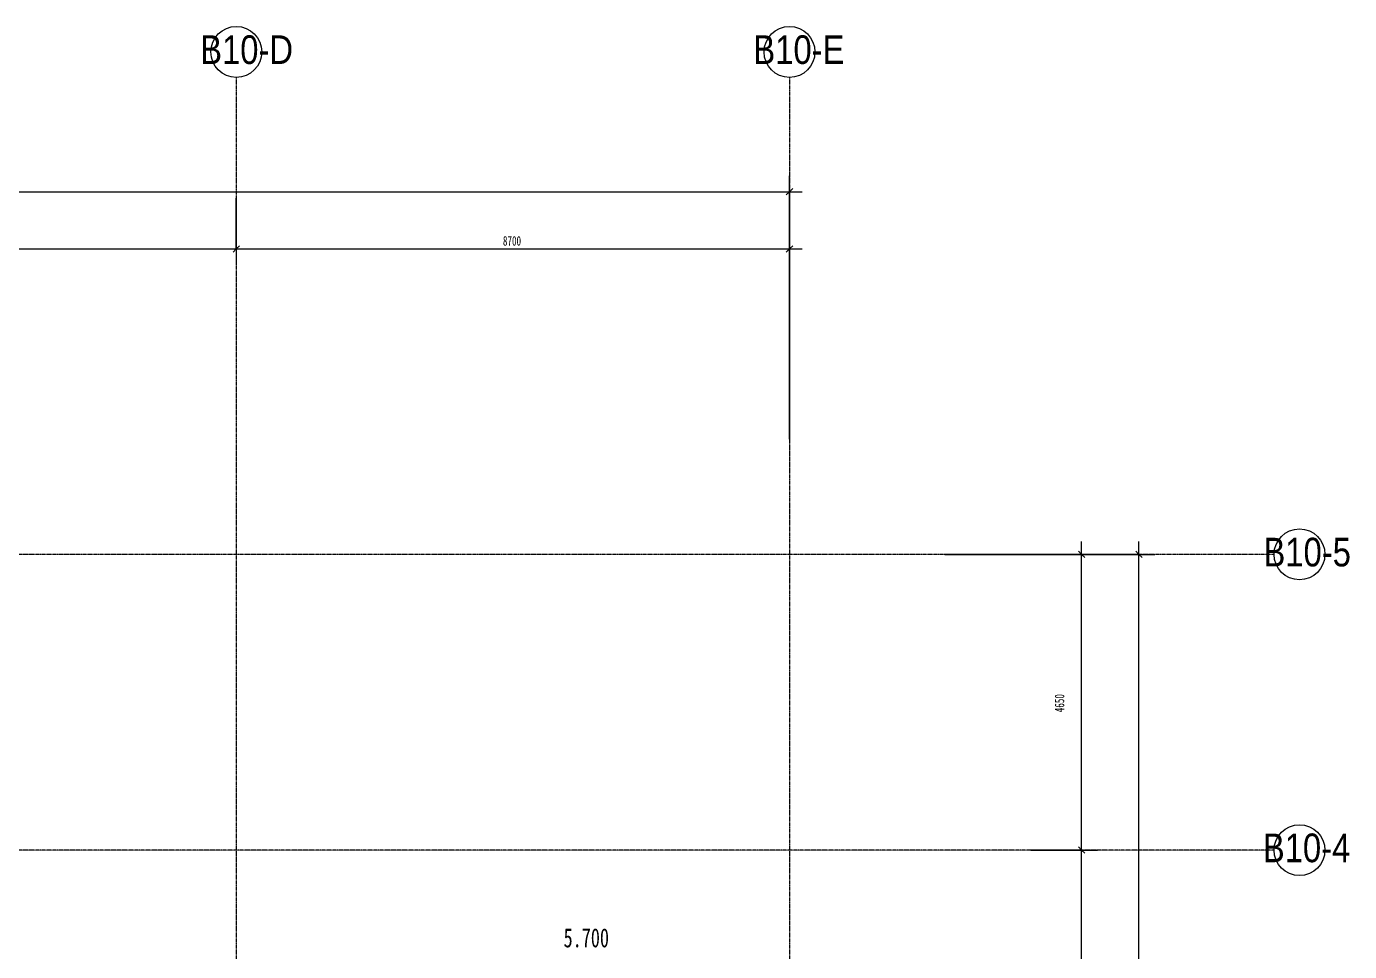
# Model space of a CAD drawing. Header units: millimetres. Extents: x 147592 to 201688, y -27981 to 8299.
# Drawn here: x 179400 to 200208, y -6244 to 8299 of the extents above; entities that cross this region are included whole.
import ezdxf

# ---------------------------------------------------------------- set-up
doc = ezdxf.new("R2010")
doc.units = ezdxf.units.MM
doc.linetypes.add('轴网线', pattern=[22.24, 12.7, -3.18, 3.18, -3.18])
for name, color, linetype, lineweight in [('A-____-____-DIMS', 7, 'Continuous', 5), ('A-____-____-DIMS-100', 7, 'Continuous', 5), ('G-____-____-DIMS', 7, 'Continuous', 5), ('S-GRID-____-IDEN', 7, 'Continuous', 5), ('S-GRID-____-OTLN', 7, 'Continuous', 5)]:
    doc.layers.add(name, color=color, linetype=linetype, lineweight=lineweight)
doc.styles.add('TJ_FangSong_Narrow', font='', dxfattribs={"height": 450})
doc.styles.add('仿宋', font='', dxfattribs={"width": 0.7, "height": 300})
doc.styles.add('仿宋_1', font='', dxfattribs={"width": 0.7, "height": 150})
doc.styles.get('TJ_FangSong_Narrow').set_extended_font_data('TJ_FangSong_Narrow')
doc.styles.get('仿宋').set_extended_font_data('FangSong')
doc.styles.get('仿宋_1').set_extended_font_data('FangSong')
doc.dimstyles.new('对角线_-_1_5mm_仿宋', dxfattribs={"dimscale": 304.8, "dimtxt": 193.128667, "dimasz": 0.328084, "dimexe": 0.82021, "dimexo": 0.0625, "dimgap": 0.065617, "dimtad": 1, "dimdec": 0, "dimdsep": 46, "dimtxsty": '仿宋_1', "dimblk1": 'OBLIQUE', "dimblk2": 'OBLIQUE', "dimsah": 1, "dimcen": 0.09, "dimdle": 0.656168, "dimazin": 0, "dimtfac": 1, "dimtdec": 4, "dimtix": 1, "dimtmove": 2, "dimatfit": 3, "dimfxl": 2.624672, "dimfxlon": 1, "dimtvp": 1, "dimtolj": 1, "dimtzin": 0, "dimarcsym": 2})
doc.dimstyles.new('对角线_-_1_5mm_仿宋_1', dxfattribs={"dimscale": 304.8, "dimtxt": 193.128667, "dimasz": 0.328084, "dimexe": 0.82021, "dimexo": 0.0625, "dimgap": 0.065617, "dimtad": 1, "dimdec": 0, "dimdsep": 46, "dimtxsty": '仿宋_1', "dimblk1": 'OBLIQUE', "dimblk2": 'OBLIQUE', "dimsah": 1, "dimcen": 0.09, "dimdle": 0.656168, "dimazin": 0, "dimtfac": 1, "dimtdec": 4, "dimtix": 1, "dimtmove": 0, "dimatfit": 3, "dimfxl": 2.624672, "dimfxlon": 1, "dimtvp": 1, "dimtolj": 1, "dimtzin": 0, "dimarcsym": 2})

# ---------------------------------------------------------------- blocks, each defined once
blk = doc.blocks.new('DIMBLOCK3-二层给排水_消防平面图')
at = {"layer": 'A-____-____-DIMS-100', "color": 173, "true_color": 0x5151ff}
for p, q in [((195193, -4650), (196243, -4650)), ((195993, -4650), (195193, -4650)), ((195993, -4650), (195943, -4600)), ((195993, -8700), (195993, -4650)), ((195993, -4650), (196043, -4700)), ((195193, -8700), (196243, -8700)), ((195993, -8700), (195193, -8700)), ((195993, -8700), (195943, -8650)), ((195993, -8700), (196043, -8750))]:
    blk.add_line(p, q, dxfattribs=at)
at = {"layer": 'A-____-____-DIMS-100', "color": 0, "insert": (195571, -6832), "char_height": 150, "width": 377.27, "attachment_point": 1, "rotation": 90, "line_spacing_factor": 0.898273, "style": '仿宋_1'}
blk.add_mtext('4050', dxfattribs=at)
blk = doc.blocks.new('_Oblique')
at = {"color": 0, "linetype": 'ByBlock', "lineweight": -2}
blk.add_line((-0.5, -0.5), (0.5, 0.5), dxfattribs=at)
blk = doc.blocks.new('DIMBLOCK4-二层给排水_消防平面图')
at = {"layer": 'A-____-____-DIMS-100', "color": 173, "true_color": 0x5151ff}
for p, q in [((195993, 0), (195943, 50)), ((195993, -4650), (195993, 200)), ((195193, 0), (196243, 0)), ((195993, 0), (195193, 0)), ((195993, 0), (196043, -50)), ((195193, -4650), (196243, -4650)), ((195993, -4650), (195193, -4650)), ((195993, -4650), (195943, -4600)), ((195993, -4650), (196043, -4700))]:
    blk.add_line(p, q, dxfattribs=at)
at = {"layer": 'A-____-____-DIMS-100', "color": 0, "insert": (195571, -2482), "char_height": 150, "width": 377.27, "attachment_point": 1, "rotation": 90, "line_spacing_factor": 0.898273, "style": '仿宋_1'}
blk.add_mtext('4650', dxfattribs=at)
blk = doc.blocks.new('DIMBLOCK5-二层给排水_消防平面图')
at = {"layer": 'A-____-____-DIMS-100', "color": 173, "true_color": 0x5151ff}
for p, q in [((196895, 0), (196845, 50)), ((196895, -20100), (196895, 200)), ((193843, 0), (197145, 0)), ((196895, 0), (193843, 0)), ((196895, 0), (196945, -50)), ((194535, -19900), (197145, -19900)), ((196895, -19900), (194535, -19900)), ((196895, -19900), (196845, -19850)), ((196895, -19900), (196945, -19950))]:
    blk.add_line(p, q, dxfattribs=at)
at = {"layer": 'A-____-____-DIMS-100', "color": 0, "insert": (196582, -10146), "char_height": 150, "width": 471.59, "attachment_point": 1, "rotation": 90, "line_spacing_factor": 0.898273, "style": '仿宋_1'}
blk.add_mtext('19900', dxfattribs=at)
blk = doc.blocks.new('DIMBLOCK9-二层给排水_消防平面图')
at = {"layer": 'A-____-____-DIMS-100', "color": 173, "true_color": 0x5151ff}
for p, q in [((174000, 5602), (174000, 4552)), ((174000, 4802), (174000, 5602)), ((182700, 5602), (182700, 4552)), ((182700, 4802), (182700, 5602)), ((174000, 4802), (173950, 4752)), ((174000, 4802), (174050, 4852)), ((174000, 4802), (182700, 4802)), ((182700, 4802), (182650, 4752)), ((182700, 4802), (182750, 4852))]:
    blk.add_line(p, q, dxfattribs=at)
at = {"layer": 'A-____-____-DIMS-100', "color": 0, "insert": (178193, 5004), "char_height": 150, "width": 377.27, "attachment_point": 1, "line_spacing_factor": 0.898273, "style": '仿宋_1'}
blk.add_mtext('8700', dxfattribs=at)
blk = doc.blocks.new('DIMBLOCK10-二层给排水_消防平面图')
at = {"layer": 'A-____-____-DIMS-100', "color": 173, "true_color": 0x5151ff}
for p, q in [((182700, 5602), (182700, 4552)), ((182700, 4802), (182700, 5602)), ((191400, 2954), (191400, 5052)), ((182700, 4802), (182650, 4752)), ((182700, 4802), (182750, 4852)), ((182700, 4802), (191600, 4802)), ((191400, 4802), (191350, 4752)), ((191400, 4802), (191450, 4852)), ((191400, 4802), (191400, 2954))]:
    blk.add_line(p, q, dxfattribs=at)
at = {"layer": 'A-____-____-DIMS-100', "color": 0, "insert": (186893, 5004), "char_height": 150, "width": 377.27, "attachment_point": 1, "line_spacing_factor": 0.898273, "style": '仿宋_1'}
blk.add_mtext('8700', dxfattribs=at)
blk = doc.blocks.new('DIMBLOCK11-二层给排水_消防平面图')
at = {"layer": 'A-____-____-DIMS-100', "color": 173, "true_color": 0x5151ff}
for p, q in [((156600, 3115), (156600, 5952)), ((191400, 1812), (191400, 5952)), ((156400, 5702), (191600, 5702)), ((156600, 5702), (156550, 5652)), ((156600, 5702), (156650, 5752)), ((156600, 5702), (156600, 3115)), ((191400, 5702), (191350, 5652)), ((191400, 5702), (191450, 5752)), ((191400, 5702), (191400, 1812))]:
    blk.add_line(p, q, dxfattribs=at)
at = {"layer": 'A-____-____-DIMS-100', "color": 0, "insert": (173804, 5904), "char_height": 150, "width": 471.59, "attachment_point": 1, "line_spacing_factor": 0.898273, "style": '仿宋_1'}
blk.add_mtext('34800', dxfattribs=at)
blk = doc.blocks.new('轴网 - R4_0-512320-二层给排水_消防平面图')
at = {"layer": 'S-GRID-____-IDEN', "color": 173, "true_color": 0x5151ff}
blk.add_circle((0, 0), 4, dxfattribs=at)
blk = doc.blocks.new('YXQH_AR_B9-20_rvt-1-二层给排水_消防平面图')
at = {"layer": 'S-GRID-____-OTLN', "color": 173, "linetype": '轴网线', "true_color": 0x5151ff}
for p, q in [((182700, 7499.5), (182700, -27181.2)), ((191400, 7499.5), (191400, -27181.2)), ((199020.5, 0), (148525.8, 0)), ((199020.5, -4650), (148525.8, -4650))]:
    blk.add_line(p, q, dxfattribs=at)
at = {"color": 251, "lineweight": 5, "true_color": 0x515151, "xscale": 99.99999999999993, "yscale": 99.99999999999993, "zscale": 99.99999999999993}
for p, rotation in [((182700, 7899.5), 180), ((191400, 7899.5), 180), ((199420.5, 0), 89.99999999999984), ((199420.5, -4650), 89.99999999999984)]:
    blk.add_blockref('轴网 - R4_0-512320-二层给排水_消防平面图', p, dxfattribs=dict(at, rotation=rotation))
at = {"layer": 'G-____-____-DIMS', "color": 251, "true_color": 0x515151, "insert": (187847.1, -5878), "char_height": 300, "width": 926.913, "attachment_point": 1, "line_spacing_factor": 0.898273, "style": '仿宋'}
blk.add_mtext('5.700', dxfattribs=at)
at = {"layer": 'S-GRID-____-IDEN', "color": 251, "true_color": 0x515151, "char_height": 450, "attachment_point": 1, "style": 'TJ_FangSong_Narrow'}
for s, insert, width in [('B10-D', (182131.7, 8160), 1370.886), ('B10-E', (190831.7, 8160), 1370.886), ('B10-5', (198854.2, 260.6), 1362.869), ('B10-4', (198844.2, -4389.4), 1386.919)]:
    blk.add_mtext(s, dxfattribs=dict(at, insert=insert, width=width))
at = {"layer": 'A-____-____-DIMS', "color": 173, "true_color": 0x5151ff}
for base, p1, p2, override, picture, middle in [((191400, 5702.4), (156600, 3114.6), (191400, 1811.6), {"dimpost": '<>', "dimfxl": 34824.385015}, 'DIMBLOCK11-二层给排水_消防平面图', (174000, 5798.3)), ((182700, 4802.4), (174000, 5602.4), (182700, 5602.4), {"dimpost": '<>', "dimfxl": 8700}, 'DIMBLOCK9-二层给排水_消防平面图', (178350, 4898.3)), ((191400, 4802.4), (182700, 5602.4), (191400, 2954), {"dimpost": '<>', "dimfxl": 9094.19049}, 'DIMBLOCK10-二层给排水_消防平面图', (187050, 4898.3))]:
    dim = blk.add_linear_dim(base=base, p1=p1, p2=p2, dimstyle='对角线_-_1_5mm_仿宋_1', override=override, dxfattribs=at)
    dim.commit()
    dim.dimension.update_dxf_attribs({"geometry": picture, "text_midpoint": middle})
for base, p1, p2, override, picture, middle in [((196894.9, 0), (194534.8, -19900), (193843.3, 0), {"dimpost": '<>', "dimfxl": 19912.010816}, 'DIMBLOCK5-二层给排水_消防平面图', (196681.5, -9910.7)), ((195993.3, 0), (195193.3, -4650), (195193.3, 0), {"dimpost": '<>', "dimfxl": 4650}, 'DIMBLOCK4-二层给排水_消防平面图', (195671.3, -2293.6)), ((195993.3, -4650), (195193.3, -8700), (195193.3, -4650), {"dimpost": '<>', "dimfxl": 4050}, 'DIMBLOCK3-二层给排水_消防平面图', (195671.3, -6643.6))]:
    dim = blk.add_linear_dim(base=base, p1=p1, p2=p2, angle=90, dimstyle='对角线_-_1_5mm_仿宋', override=override, dxfattribs=at)
    dim.commit()
    dim.dimension.update_dxf_attribs({"geometry": picture, "text_midpoint": middle, "dimtype": 160, "text_rotation": 90})

msp = doc.modelspace()

# ---------------------------------------------------------------- block references
at = {"lineweight": 5}
msp.add_blockref('YXQH_AR_B9-20_rvt-1-二层给排水_消防平面图', (0, 0), dxfattribs=at)

doc.saveas('drawing.dxf')
